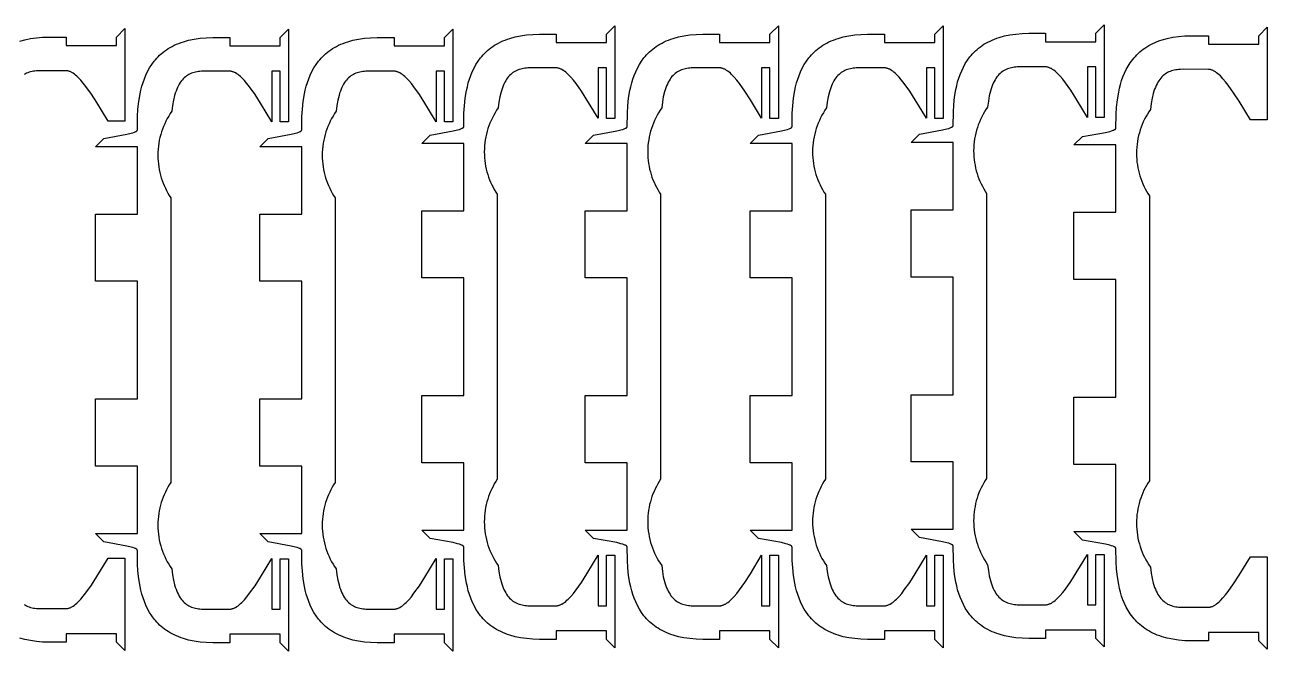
# Model space of a CAD drawing. Header units: inches. Extents: x -38 to 38, y -33.7 to 33.7.
# Drawn here: x 3.05 to 37.99, y 16.08 to 33.68 of the extents above; entities that cross this region are included whole.
import ezdxf

# ---------------------------------------------------------------- set-up
doc = ezdxf.new("R2010")
doc.units = ezdxf.units.IN
doc.header["$MEASUREMENT"] = 0
doc.layers.get('0').update_dxf_attribs({"color": 134})

msp = doc.modelspace()

# ---------------------------------------------------------------- linework, layer by layer
at = {"color": 121}
for points in [[(2.914, 33.226), (3.058, 33.266), (3.213, 33.298), (3.378, 33.322), (3.555, 33.336), (3.742, 33.342), (4.215, 33.342), (4.215, 33.106), (5.632, 33.106), (5.632, 33.342), (5.868, 33.578), (5.868, 30.978), (5.396, 30.979), (5.081, 31.499), (4.926, 31.739), (4.774, 31.954), (4.699, 32.049), (4.626, 32.135), (4.554, 32.21), (4.518, 32.244), (4.483, 32.275), (4.448, 32.302), (4.413, 32.326), (4.379, 32.347), (4.362, 32.356), (4.345, 32.365), (4.329, 32.372), (4.312, 32.378), (4.295, 32.384), (4.279, 32.388), (4.263, 32.392), (4.247, 32.395), (4.231, 32.396), (4.215, 32.397), (3.506, 32.397), (3.42, 32.395), (3.378, 32.392), (3.337, 32.387), (3.296, 32.381), (3.256, 32.373), (3.217, 32.364), (3.179, 32.352), (3.141, 32.339), (3.105, 32.323), (3.069, 32.306), (3.034, 32.286)], [(3.034, 17.39), (3.069, 17.371), (3.105, 17.353), (3.141, 17.337), (3.179, 17.324), (3.217, 17.313), (3.256, 17.303), (3.296, 17.295), (3.337, 17.289), (3.378, 17.284), (3.42, 17.281), (3.506, 17.279), (4.215, 17.28), (4.231, 17.28), (4.247, 17.282), (4.263, 17.284), (4.279, 17.288), (4.296, 17.292), (4.312, 17.298), (4.329, 17.304), (4.345, 17.312), (4.362, 17.32), (4.379, 17.329), (4.413, 17.35), (4.448, 17.374), (4.483, 17.402), (4.518, 17.432), (4.554, 17.466), (4.626, 17.542), (4.699, 17.627), (4.774, 17.723), (4.926, 17.937), (5.081, 18.177), (5.396, 18.697), (5.868, 18.696), (5.868, 16.098), (5.632, 16.334), (5.632, 16.57), (4.215, 16.57), (4.215, 16.334), (3.742, 16.334), (3.555, 16.34), (3.378, 16.355), (3.213, 16.378), (3.058, 16.41), (2.914, 16.45)]]:
    msp.add_lwpolyline(points, dxfattribs=at)
for points in [[(7.159, 20.819), (7.118, 20.754), (7.078, 20.688), (7.041, 20.62), (7.006, 20.551), (6.973, 20.48), (6.944, 20.408), (6.916, 20.335), (6.892, 20.261), (6.87, 20.185), (6.85, 20.108), (6.834, 20.03), (6.82, 19.951), (6.81, 19.871), (6.802, 19.791), (6.798, 19.709), (6.796, 19.627), (6.798, 19.541), (6.803, 19.456), (6.811, 19.372), (6.823, 19.289), (6.837, 19.207), (6.855, 19.126), (6.876, 19.046), (6.9, 18.968), (6.926, 18.891), (6.956, 18.815), (6.988, 18.74), (7.023, 18.667), (7.061, 18.596), (7.101, 18.526), (7.143, 18.458), (7.189, 18.392), (7.209, 18.226), (7.235, 18.077), (7.268, 17.943), (7.286, 17.882), (7.306, 17.824), (7.327, 17.77), (7.349, 17.719), (7.372, 17.671), (7.397, 17.627), (7.423, 17.586), (7.45, 17.547), (7.479, 17.512), (7.508, 17.48), (7.539, 17.45), (7.57, 17.423), (7.603, 17.398), (7.637, 17.376), (7.671, 17.356), (7.707, 17.338), (7.744, 17.323), (7.781, 17.309), (7.819, 17.298), (7.858, 17.288), (7.898, 17.28), (7.939, 17.274), (7.98, 17.27), (8.022, 17.267), (8.108, 17.264), (8.817, 17.265), (8.833, 17.266), (8.849, 17.267), (8.865, 17.27), (8.881, 17.273), (8.898, 17.278), (8.914, 17.283), (8.931, 17.29), (8.948, 17.297), (8.964, 17.305), (8.981, 17.314), (9.016, 17.335), (9.05, 17.36), (9.085, 17.387), (9.12, 17.418), (9.156, 17.451), (9.228, 17.527), (9.302, 17.613), (9.376, 17.708), (9.528, 17.923), (9.683, 18.162), (9.998, 18.683), (9.998, 17.265), (10.234, 17.265), (10.234, 18.682), (10.471, 18.682), (10.471, 16.083), (10.234, 16.32), (10.234, 16.556), (8.817, 16.556), (8.817, 16.32), (8.345, 16.32), (8.157, 16.325), (7.981, 16.34), (7.815, 16.364), (7.661, 16.396), (7.516, 16.435), (7.448, 16.458), (7.382, 16.483), (7.318, 16.509), (7.257, 16.537), (7.198, 16.567), (7.141, 16.598), (7.087, 16.631), (7.035, 16.665), (6.984, 16.701), (6.936, 16.738), (6.89, 16.776), (6.846, 16.816), (6.804, 16.857), (6.764, 16.899), (6.726, 16.942), (6.69, 16.986), (6.622, 17.078), (6.561, 17.173), (6.507, 17.271), (6.459, 17.372), (6.416, 17.475), (6.379, 17.58), (6.346, 17.686), (6.319, 17.794), (6.295, 17.902), (6.26, 18.118), (6.237, 18.331), (6.225, 18.538), (6.219, 18.918), (6.219, 18.919), (6.219, 18.92), (6.218, 18.921), (6.218, 18.922), (6.218, 18.923), (6.218, 18.924), (6.218, 18.925), (6.217, 18.926), (6.217, 18.927), (6.217, 18.928), (6.216, 18.929), (6.216, 18.929), (6.215, 18.931), (6.213, 18.933), (6.212, 18.935), (6.21, 18.937), (6.208, 18.939), (6.207, 18.941), (6.205, 18.943), (6.202, 18.945), (6.197, 18.948), (6.192, 18.952), (6.186, 18.956), (6.179, 18.96), (6.172, 18.964), (6.156, 18.971), (6.137, 18.978), (6.095, 18.993), (6.044, 19.008), (5.923, 19.038), (5.274, 19.154), (5.038, 19.39), (6.219, 19.39), (6.219, 21.28), (5.038, 21.28), (5.038, 23.17), (6.219, 23.17), (6.219, 26.477), (5.038, 26.477), (5.038, 28.367), (6.219, 28.367), (6.219, 30.257), (5.038, 30.257), (5.274, 30.493), (5.923, 30.609), (6.044, 30.639), (6.095, 30.654), (6.137, 30.669), (6.156, 30.676), (6.172, 30.684), (6.179, 30.687), (6.186, 30.691), (6.192, 30.695), (6.197, 30.699), (6.202, 30.702), (6.205, 30.704), (6.207, 30.706), (6.208, 30.708), (6.21, 30.71), (6.212, 30.712), (6.213, 30.714), (6.215, 30.716), (6.216, 30.718), (6.217, 30.719), (6.217, 30.72), (6.217, 30.721), (6.218, 30.722), (6.218, 30.723), (6.218, 30.724), (6.218, 30.725), (6.218, 30.726), (6.219, 30.727), (6.219, 30.728), (6.219, 30.729), (6.225, 31.109), (6.237, 31.316), (6.26, 31.529), (6.295, 31.745), (6.319, 31.853), (6.346, 31.961), (6.379, 32.067), (6.416, 32.172), (6.459, 32.275), (6.507, 32.376), (6.561, 32.474), (6.622, 32.569), (6.69, 32.661), (6.726, 32.705), (6.764, 32.748), (6.804, 32.79), (6.846, 32.831), (6.89, 32.871), (6.936, 32.909), (6.984, 32.946), (7.035, 32.982), (7.087, 33.016), (7.141, 33.049), (7.198, 33.08), (7.257, 33.11), (7.318, 33.138), (7.382, 33.164), (7.448, 33.189), (7.516, 33.212), (7.661, 33.251), (7.815, 33.283), (7.981, 33.307), (8.157, 33.322), (8.345, 33.327), (8.817, 33.327), (8.817, 33.091), (10.234, 33.091), (10.234, 33.327), (10.471, 33.564), (10.471, 30.964), (10.234, 30.964), (10.234, 32.381), (9.998, 32.381), (9.998, 30.964), (9.683, 31.485), (9.528, 31.724), (9.376, 31.939), (9.302, 32.034), (9.228, 32.12), (9.156, 32.196), (9.12, 32.229), (9.085, 32.26), (9.05, 32.288), (9.015, 32.312), (8.981, 32.333), (8.964, 32.342), (8.948, 32.35), (8.931, 32.357), (8.914, 32.364), (8.898, 32.369), (8.881, 32.374), (8.865, 32.377), (8.849, 32.38), (8.833, 32.381), (8.817, 32.382), (8.108, 32.383), (8.022, 32.38), (7.98, 32.377), (7.939, 32.373), (7.898, 32.367), (7.858, 32.359), (7.819, 32.349), (7.781, 32.338), (7.744, 32.324), (7.707, 32.309), (7.671, 32.291), (7.637, 32.271), (7.603, 32.249), (7.57, 32.224), (7.539, 32.197), (7.508, 32.167), (7.479, 32.135), (7.45, 32.1), (7.423, 32.061), (7.397, 32.02), (7.372, 31.976), (7.349, 31.928), (7.327, 31.877), (7.306, 31.823), (7.286, 31.765), (7.268, 31.704), (7.235, 31.57), (7.209, 31.421), (7.189, 31.255), (7.143, 31.189), (7.101, 31.121), (7.061, 31.051), (7.023, 30.98), (6.988, 30.907), (6.956, 30.832), (6.926, 30.756), (6.9, 30.679), (6.876, 30.601), (6.855, 30.521), (6.837, 30.44), (6.823, 30.358), (6.811, 30.275), (6.803, 30.191), (6.798, 30.106), (6.796, 30.02), (6.798, 29.938), (6.802, 29.856), (6.81, 29.776), (6.82, 29.696), (6.834, 29.617), (6.85, 29.539), (6.87, 29.462), (6.892, 29.386), (6.916, 29.312), (6.944, 29.239), (6.973, 29.167), (7.006, 29.096), (7.041, 29.027), (7.078, 28.959), (7.118, 28.893), (7.159, 28.828)], [(11.782, 20.819), (11.74, 20.754), (11.701, 20.688), (11.664, 20.62), (11.629, 20.551), (11.596, 20.48), (11.566, 20.408), (11.539, 20.335), (11.515, 20.261), (11.493, 20.185), (11.473, 20.108), (11.457, 20.03), (11.443, 19.951), (11.433, 19.871), (11.425, 19.791), (11.42, 19.709), (11.419, 19.627), (11.421, 19.541), (11.426, 19.456), (11.434, 19.372), (11.445, 19.289), (11.46, 19.207), (11.478, 19.126), (11.499, 19.046), (11.522, 18.968), (11.549, 18.891), (11.579, 18.815), (11.611, 18.74), (11.646, 18.667), (11.683, 18.596), (11.724, 18.526), (11.766, 18.458), (11.812, 18.392), (11.832, 18.226), (11.858, 18.077), (11.891, 17.943), (11.909, 17.882), (11.928, 17.824), (11.949, 17.77), (11.972, 17.719), (11.995, 17.671), (12.02, 17.627), (12.046, 17.586), (12.073, 17.547), (12.102, 17.512), (12.131, 17.48), (12.162, 17.45), (12.193, 17.423), (12.226, 17.398), (12.26, 17.376), (12.294, 17.356), (12.33, 17.338), (12.366, 17.323), (12.404, 17.309), (12.442, 17.298), (12.481, 17.288), (12.521, 17.28), (12.562, 17.274), (12.603, 17.27), (12.645, 17.267), (12.731, 17.264), (13.44, 17.265), (13.456, 17.266), (13.472, 17.267), (13.488, 17.27), (13.504, 17.273), (13.521, 17.278), (13.537, 17.283), (13.554, 17.29), (13.571, 17.297), (13.587, 17.305), (13.604, 17.314), (13.638, 17.335), (13.673, 17.36), (13.708, 17.387), (13.743, 17.418), (13.779, 17.451), (13.851, 17.527), (13.925, 17.613), (13.999, 17.708), (14.151, 17.923), (14.306, 18.162), (14.621, 18.683), (14.621, 17.265), (14.857, 17.265), (14.857, 18.682), (15.094, 18.682), (15.094, 16.083), (14.857, 16.32), (14.857, 16.556), (13.44, 16.556), (13.44, 16.32), (12.968, 16.32), (12.78, 16.325), (12.603, 16.34), (12.438, 16.364), (12.283, 16.396), (12.139, 16.435), (12.071, 16.458), (12.005, 16.483), (11.941, 16.509), (11.88, 16.537), (11.821, 16.567), (11.764, 16.598), (11.71, 16.631), (11.658, 16.665), (11.607, 16.701), (11.559, 16.738), (11.513, 16.776), (11.469, 16.816), (11.427, 16.857), (11.387, 16.899), (11.349, 16.942), (11.313, 16.986), (11.245, 17.078), (11.184, 17.173), (11.13, 17.271), (11.081, 17.372), (11.039, 17.475), (11.001, 17.58), (10.969, 17.686), (10.941, 17.794), (10.918, 17.902), (10.883, 18.118), (10.86, 18.331), (10.848, 18.538), (10.842, 18.918), (10.842, 18.919), (10.841, 18.92), (10.841, 18.921), (10.841, 18.922), (10.841, 18.923), (10.841, 18.924), (10.841, 18.925), (10.84, 18.926), (10.84, 18.927), (10.839, 18.928), (10.839, 18.929), (10.839, 18.929), (10.837, 18.931), (10.836, 18.933), (10.835, 18.935), (10.833, 18.937), (10.831, 18.939), (10.829, 18.941), (10.827, 18.943), (10.825, 18.945), (10.82, 18.948), (10.815, 18.952), (10.809, 18.956), (10.802, 18.96), (10.795, 18.964), (10.779, 18.971), (10.76, 18.978), (10.718, 18.993), (10.667, 19.008), (10.546, 19.038), (9.897, 19.154), (9.66, 19.39), (10.842, 19.39), (10.842, 21.28), (9.66, 21.28), (9.66, 23.17), (10.842, 23.17), (10.842, 26.477), (9.66, 26.477), (9.66, 28.367), (10.842, 28.367), (10.842, 30.257), (9.66, 30.257), (9.897, 30.493), (10.546, 30.609), (10.667, 30.639), (10.718, 30.654), (10.76, 30.669), (10.779, 30.676), (10.795, 30.684), (10.802, 30.687), (10.809, 30.691), (10.815, 30.695), (10.82, 30.699), (10.825, 30.702), (10.827, 30.704), (10.829, 30.706), (10.831, 30.708), (10.833, 30.71), (10.835, 30.712), (10.836, 30.714), (10.837, 30.716), (10.839, 30.718), (10.839, 30.719), (10.84, 30.72), (10.84, 30.721), (10.841, 30.722), (10.841, 30.723), (10.841, 30.724), (10.841, 30.725), (10.841, 30.726), (10.841, 30.727), (10.842, 30.728), (10.842, 30.729), (10.848, 31.109), (10.86, 31.316), (10.883, 31.529), (10.918, 31.745), (10.941, 31.853), (10.969, 31.961), (11.001, 32.067), (11.039, 32.172), (11.081, 32.275), (11.13, 32.376), (11.184, 32.474), (11.245, 32.569), (11.313, 32.661), (11.349, 32.705), (11.387, 32.748), (11.427, 32.79), (11.469, 32.831), (11.513, 32.871), (11.559, 32.909), (11.607, 32.946), (11.658, 32.982), (11.71, 33.016), (11.764, 33.049), (11.821, 33.08), (11.88, 33.11), (11.941, 33.138), (12.005, 33.164), (12.071, 33.189), (12.139, 33.212), (12.283, 33.251), (12.438, 33.283), (12.603, 33.307), (12.78, 33.322), (12.968, 33.327), (13.44, 33.327), (13.44, 33.091), (14.857, 33.091), (14.857, 33.327), (15.094, 33.564), (15.094, 30.964), (14.857, 30.964), (14.857, 32.381), (14.621, 32.381), (14.621, 30.964), (14.306, 31.485), (14.151, 31.724), (13.999, 31.939), (13.925, 32.034), (13.851, 32.12), (13.779, 32.196), (13.743, 32.229), (13.708, 32.26), (13.673, 32.288), (13.638, 32.312), (13.604, 32.333), (13.587, 32.342), (13.57, 32.35), (13.554, 32.357), (13.537, 32.364), (13.521, 32.369), (13.504, 32.374), (13.488, 32.377), (13.472, 32.38), (13.456, 32.381), (13.44, 32.382), (12.731, 32.383), (12.645, 32.38), (12.603, 32.377), (12.562, 32.373), (12.521, 32.367), (12.481, 32.359), (12.442, 32.349), (12.404, 32.338), (12.366, 32.324), (12.33, 32.309), (12.294, 32.291), (12.26, 32.271), (12.226, 32.249), (12.193, 32.224), (12.162, 32.197), (12.131, 32.167), (12.102, 32.135), (12.073, 32.1), (12.046, 32.061), (12.02, 32.02), (11.995, 31.976), (11.972, 31.928), (11.949, 31.877), (11.928, 31.823), (11.909, 31.765), (11.891, 31.704), (11.858, 31.57), (11.832, 31.421), (11.812, 31.255), (11.766, 31.189), (11.724, 31.121), (11.683, 31.051), (11.646, 30.98), (11.611, 30.907), (11.579, 30.832), (11.549, 30.756), (11.522, 30.679), (11.499, 30.601), (11.478, 30.521), (11.46, 30.44), (11.445, 30.358), (11.434, 30.275), (11.426, 30.191), (11.421, 30.106), (11.419, 30.02), (11.42, 29.938), (11.425, 29.856), (11.433, 29.776), (11.443, 29.696), (11.457, 29.617), (11.473, 29.539), (11.493, 29.462), (11.515, 29.386), (11.539, 29.312), (11.567, 29.239), (11.596, 29.167), (11.629, 29.096), (11.664, 29.027), (11.701, 28.959), (11.74, 28.893), (11.782, 28.828)], [(16.34, 20.913), (16.298, 20.848), (16.259, 20.782), (16.222, 20.714), (16.187, 20.645), (16.154, 20.574), (16.125, 20.502), (16.097, 20.429), (16.073, 20.354), (16.051, 20.279), (16.031, 20.202), (16.015, 20.124), (16.001, 20.045), (15.991, 19.965), (15.983, 19.885), (15.979, 19.803), (15.977, 19.721), (15.979, 19.635), (15.984, 19.55), (15.992, 19.466), (16.004, 19.383), (16.018, 19.301), (16.036, 19.22), (16.057, 19.14), (16.081, 19.062), (16.107, 18.985), (16.137, 18.909), (16.169, 18.834), (16.204, 18.761), (16.242, 18.69), (16.282, 18.62), (16.324, 18.552), (16.37, 18.486), (16.39, 18.32), (16.416, 18.171), (16.449, 18.037), (16.467, 17.976), (16.487, 17.918), (16.508, 17.864), (16.53, 17.813), (16.553, 17.765), (16.578, 17.721), (16.604, 17.68), (16.631, 17.641), (16.66, 17.606), (16.689, 17.573), (16.72, 17.544), (16.751, 17.516), (16.784, 17.492), (16.818, 17.47), (16.852, 17.45), (16.888, 17.432), (16.925, 17.417), (16.962, 17.403), (17, 17.392), (17.039, 17.382), (17.079, 17.374), (17.12, 17.368), (17.161, 17.364), (17.203, 17.361), (17.289, 17.358), (17.998, 17.359), (18.014, 17.36), (18.03, 17.361), (18.046, 17.364), (18.062, 17.367), (18.079, 17.372), (18.095, 17.377), (18.112, 17.384), (18.129, 17.391), (18.145, 17.399), (18.162, 17.408), (18.197, 17.429), (18.231, 17.453), (18.266, 17.481), (18.301, 17.512), (18.337, 17.545), (18.409, 17.621), (18.483, 17.707), (18.557, 17.802), (18.709, 18.017), (18.864, 18.256), (19.179, 18.777), (19.179, 17.359), (19.415, 17.359), (19.415, 18.776), (19.652, 18.776), (19.652, 16.177), (19.415, 16.413), (19.415, 16.65), (17.998, 16.65), (17.998, 16.413), (17.526, 16.413), (17.338, 16.419), (17.162, 16.434), (16.996, 16.458), (16.842, 16.489), (16.697, 16.529), (16.629, 16.552), (16.563, 16.577), (16.499, 16.603), (16.438, 16.631), (16.379, 16.661), (16.322, 16.692), (16.268, 16.725), (16.216, 16.759), (16.165, 16.795), (16.117, 16.832), (16.071, 16.87), (16.027, 16.91), (15.985, 16.951), (15.945, 16.993), (15.907, 17.036), (15.871, 17.08), (15.803, 17.172), (15.742, 17.267), (15.688, 17.365), (15.64, 17.466), (15.597, 17.569), (15.56, 17.674), (15.527, 17.78), (15.5, 17.888), (15.476, 17.996), (15.441, 18.212), (15.418, 18.425), (15.406, 18.631), (15.4, 19.012), (15.4, 19.013), (15.4, 19.014), (15.399, 19.015), (15.399, 19.016), (15.399, 19.017), (15.399, 19.018), (15.399, 19.019), (15.398, 19.02), (15.398, 19.021), (15.398, 19.021), (15.397, 19.022), (15.397, 19.023), (15.395, 19.025), (15.394, 19.027), (15.393, 19.029), (15.391, 19.031), (15.389, 19.033), (15.388, 19.035), (15.386, 19.037), (15.383, 19.039), (15.378, 19.042), (15.373, 19.046), (15.367, 19.05), (15.36, 19.054), (15.353, 19.057), (15.337, 19.065), (15.318, 19.072), (15.276, 19.087), (15.225, 19.102), (15.104, 19.132), (14.455, 19.248), (14.219, 19.484), (15.4, 19.484), (15.4, 21.374), (14.219, 21.374), (14.219, 23.264), (15.4, 23.264), (15.4, 26.571), (14.219, 26.571), (14.219, 28.461), (15.4, 28.461), (15.4, 30.35), (14.219, 30.35), (14.455, 30.587), (15.104, 30.703), (15.225, 30.733), (15.276, 30.748), (15.318, 30.762), (15.337, 30.77), (15.353, 30.777), (15.36, 30.781), (15.367, 30.785), (15.373, 30.789), (15.378, 30.793), (15.383, 30.796), (15.386, 30.798), (15.388, 30.8), (15.389, 30.802), (15.391, 30.804), (15.393, 30.806), (15.394, 30.808), (15.395, 30.81), (15.396, 30.811), (15.397, 30.811), (15.397, 30.812), (15.398, 30.813), (15.398, 30.814), (15.398, 30.815), (15.399, 30.816), (15.399, 30.817), (15.399, 30.818), (15.399, 30.819), (15.399, 30.82), (15.4, 30.821), (15.4, 30.822), (15.4, 30.823), (15.406, 31.203), (15.418, 31.41), (15.441, 31.623), (15.476, 31.839), (15.5, 31.947), (15.527, 32.055), (15.56, 32.161), (15.597, 32.266), (15.64, 32.369), (15.688, 32.47), (15.742, 32.568), (15.803, 32.663), (15.871, 32.755), (15.907, 32.799), (15.945, 32.842), (15.985, 32.884), (16.027, 32.925), (16.071, 32.965), (16.117, 33.003), (16.165, 33.04), (16.216, 33.076), (16.268, 33.11), (16.322, 33.143), (16.379, 33.174), (16.438, 33.204), (16.499, 33.232), (16.563, 33.258), (16.629, 33.283), (16.697, 33.306), (16.842, 33.345), (16.996, 33.377), (17.162, 33.401), (17.338, 33.416), (17.526, 33.421), (17.998, 33.421), (17.998, 33.185), (19.415, 33.185), (19.415, 33.421), (19.652, 33.658), (19.652, 31.057), (19.415, 31.057), (19.415, 32.475), (19.179, 32.475), (19.179, 31.058), (18.864, 31.579), (18.709, 31.818), (18.557, 32.033), (18.483, 32.128), (18.409, 32.214), (18.337, 32.29), (18.301, 32.323), (18.266, 32.354), (18.231, 32.381), (18.196, 32.406), (18.162, 32.427), (18.145, 32.436), (18.129, 32.444), (18.112, 32.451), (18.095, 32.458), (18.079, 32.463), (18.062, 32.468), (18.046, 32.471), (18.03, 32.474), (18.014, 32.475), (17.998, 32.476), (17.289, 32.476), (17.203, 32.474), (17.161, 32.471), (17.12, 32.467), (17.079, 32.46), (17.039, 32.453), (17, 32.443), (16.962, 32.432), (16.925, 32.418), (16.888, 32.403), (16.852, 32.385), (16.818, 32.365), (16.784, 32.343), (16.751, 32.318), (16.72, 32.291), (16.689, 32.261), (16.66, 32.229), (16.631, 32.194), (16.604, 32.155), (16.578, 32.114), (16.553, 32.07), (16.53, 32.022), (16.508, 31.971), (16.487, 31.917), (16.467, 31.859), (16.449, 31.798), (16.416, 31.664), (16.39, 31.515), (16.37, 31.349), (16.324, 31.283), (16.282, 31.215), (16.242, 31.145), (16.204, 31.073), (16.169, 31.001), (16.137, 30.926), (16.107, 30.85), (16.081, 30.773), (16.057, 30.695), (16.036, 30.615), (16.018, 30.534), (16.004, 30.452), (15.992, 30.369), (15.984, 30.285), (15.979, 30.2), (15.977, 30.114), (15.979, 30.032), (15.983, 29.95), (15.991, 29.87), (16.001, 29.79), (16.015, 29.711), (16.031, 29.633), (16.051, 29.556), (16.073, 29.48), (16.097, 29.406), (16.125, 29.333), (16.154, 29.261), (16.187, 29.19), (16.222, 29.121), (16.259, 29.053), (16.299, 28.987), (16.34, 28.922)], [(20.936, 20.913), (20.895, 20.848), (20.855, 20.782), (20.818, 20.714), (20.783, 20.645), (20.75, 20.574), (20.721, 20.502), (20.693, 20.429), (20.669, 20.354), (20.647, 20.279), (20.627, 20.202), (20.611, 20.124), (20.597, 20.045), (20.587, 19.965), (20.579, 19.885), (20.575, 19.803), (20.573, 19.721), (20.575, 19.635), (20.58, 19.55), (20.588, 19.466), (20.6, 19.383), (20.614, 19.301), (20.632, 19.22), (20.653, 19.14), (20.677, 19.062), (20.703, 18.985), (20.733, 18.909), (20.765, 18.834), (20.8, 18.761), (20.838, 18.69), (20.878, 18.62), (20.92, 18.552), (20.966, 18.486), (20.986, 18.32), (21.012, 18.171), (21.045, 18.037), (21.063, 17.976), (21.083, 17.918), (21.104, 17.864), (21.126, 17.813), (21.149, 17.765), (21.174, 17.721), (21.2, 17.68), (21.227, 17.641), (21.256, 17.606), (21.285, 17.573), (21.316, 17.544), (21.347, 17.516), (21.38, 17.492), (21.414, 17.47), (21.448, 17.45), (21.484, 17.432), (21.521, 17.417), (21.558, 17.403), (21.596, 17.392), (21.635, 17.382), (21.675, 17.374), (21.716, 17.368), (21.757, 17.364), (21.799, 17.361), (21.885, 17.358), (22.594, 17.359), (22.61, 17.36), (22.626, 17.361), (22.642, 17.364), (22.658, 17.367), (22.675, 17.372), (22.691, 17.377), (22.708, 17.384), (22.725, 17.391), (22.741, 17.399), (22.758, 17.408), (22.793, 17.429), (22.827, 17.453), (22.862, 17.481), (22.897, 17.512), (22.933, 17.545), (23.005, 17.621), (23.079, 17.707), (23.153, 17.802), (23.305, 18.017), (23.46, 18.256), (23.775, 18.777), (23.775, 17.359), (24.011, 17.359), (24.011, 18.776), (24.248, 18.776), (24.248, 16.177), (24.011, 16.413), (24.011, 16.65), (22.594, 16.65), (22.594, 16.413), (22.122, 16.413), (21.934, 16.419), (21.758, 16.434), (21.592, 16.458), (21.438, 16.489), (21.293, 16.529), (21.225, 16.552), (21.159, 16.577), (21.095, 16.603), (21.034, 16.631), (20.975, 16.661), (20.918, 16.692), (20.864, 16.725), (20.812, 16.759), (20.761, 16.795), (20.713, 16.832), (20.667, 16.87), (20.623, 16.91), (20.581, 16.951), (20.541, 16.993), (20.503, 17.036), (20.467, 17.08), (20.399, 17.172), (20.338, 17.267), (20.284, 17.365), (20.236, 17.466), (20.193, 17.569), (20.156, 17.674), (20.123, 17.78), (20.096, 17.888), (20.072, 17.996), (20.037, 18.212), (20.014, 18.425), (20.002, 18.631), (19.996, 19.012), (19.996, 19.013), (19.996, 19.013), (19.996, 19.013), (19.996, 19.014), (19.996, 19.014), (19.995, 19.015), (19.995, 19.016), (19.995, 19.017), (19.995, 19.018), (19.995, 19.019), (19.994, 19.02), (19.994, 19.021), (19.994, 19.021), (19.993, 19.022), (19.993, 19.023), (19.991, 19.025), (19.99, 19.027), (19.989, 19.029), (19.987, 19.031), (19.985, 19.033), (19.984, 19.035), (19.982, 19.037), (19.979, 19.039), (19.974, 19.042), (19.969, 19.046), (19.963, 19.05), (19.956, 19.054), (19.949, 19.057), (19.933, 19.065), (19.914, 19.072), (19.872, 19.087), (19.821, 19.102), (19.7, 19.132), (19.051, 19.248), (18.815, 19.484), (19.996, 19.484), (19.996, 21.374), (18.815, 21.374), (18.815, 23.264), (19.996, 23.264), (19.996, 26.571), (18.815, 26.571), (18.815, 28.461), (19.996, 28.461), (19.996, 30.35), (18.815, 30.35), (19.051, 30.587), (19.7, 30.703), (19.821, 30.733), (19.872, 30.748), (19.914, 30.762), (19.933, 30.77), (19.949, 30.777), (19.956, 30.781), (19.963, 30.785), (19.969, 30.789), (19.974, 30.793), (19.979, 30.796), (19.982, 30.798), (19.984, 30.8), (19.985, 30.802), (19.987, 30.804), (19.989, 30.806), (19.99, 30.808), (19.991, 30.81), (19.992, 30.811), (19.993, 30.811), (19.993, 30.812), (19.994, 30.813), (19.994, 30.814), (19.994, 30.815), (19.995, 30.816), (19.995, 30.817), (19.995, 30.818), (19.995, 30.819), (19.995, 30.82), (19.996, 30.821), (19.996, 30.822), (19.996, 30.823), (20.002, 31.203), (20.014, 31.41), (20.037, 31.623), (20.072, 31.839), (20.096, 31.947), (20.123, 32.055), (20.156, 32.161), (20.193, 32.266), (20.236, 32.369), (20.284, 32.47), (20.338, 32.568), (20.399, 32.663), (20.467, 32.755), (20.503, 32.799), (20.541, 32.842), (20.581, 32.884), (20.623, 32.925), (20.667, 32.965), (20.713, 33.003), (20.761, 33.04), (20.812, 33.076), (20.864, 33.11), (20.918, 33.143), (20.975, 33.174), (21.034, 33.204), (21.095, 33.232), (21.159, 33.258), (21.225, 33.283), (21.293, 33.306), (21.438, 33.345), (21.592, 33.377), (21.758, 33.401), (21.934, 33.416), (22.122, 33.421), (22.594, 33.421), (22.594, 33.185), (24.011, 33.185), (24.011, 33.421), (24.248, 33.658), (24.248, 31.057), (24.011, 31.057), (24.011, 32.475), (23.775, 32.475), (23.775, 31.058), (23.46, 31.579), (23.305, 31.818), (23.153, 32.033), (23.079, 32.128), (23.005, 32.214), (22.933, 32.29), (22.897, 32.323), (22.862, 32.354), (22.827, 32.381), (22.792, 32.406), (22.758, 32.427), (22.741, 32.436), (22.725, 32.444), (22.708, 32.451), (22.691, 32.458), (22.675, 32.463), (22.658, 32.468), (22.642, 32.471), (22.626, 32.474), (22.61, 32.475), (22.594, 32.476), (21.885, 32.476), (21.799, 32.474), (21.757, 32.471), (21.716, 32.467), (21.675, 32.46), (21.635, 32.453), (21.596, 32.443), (21.558, 32.432), (21.521, 32.418), (21.484, 32.403), (21.448, 32.385), (21.414, 32.365), (21.38, 32.343), (21.347, 32.318), (21.316, 32.291), (21.285, 32.261), (21.256, 32.229), (21.227, 32.194), (21.2, 32.155), (21.174, 32.114), (21.149, 32.07), (21.126, 32.022), (21.104, 31.971), (21.083, 31.917), (21.063, 31.859), (21.045, 31.798), (21.012, 31.664), (20.986, 31.515), (20.966, 31.349), (20.92, 31.283), (20.878, 31.215), (20.838, 31.145), (20.8, 31.073), (20.765, 31.001), (20.733, 30.926), (20.703, 30.85), (20.677, 30.773), (20.653, 30.695), (20.632, 30.615), (20.614, 30.534), (20.6, 30.452), (20.588, 30.369), (20.58, 30.285), (20.575, 30.2), (20.573, 30.114), (20.575, 30.032), (20.579, 29.95), (20.587, 29.87), (20.597, 29.79), (20.611, 29.711), (20.627, 29.633), (20.647, 29.556), (20.669, 29.48), (20.693, 29.406), (20.721, 29.333), (20.75, 29.261), (20.783, 29.19), (20.818, 29.121), (20.855, 29.053), (20.895, 28.987), (20.936, 28.922)], [(25.573, 20.913), (25.531, 20.848), (25.492, 20.782), (25.455, 20.714), (25.42, 20.645), (25.387, 20.574), (25.357, 20.502), (25.33, 20.429), (25.306, 20.354), (25.284, 20.279), (25.264, 20.202), (25.248, 20.124), (25.234, 20.045), (25.224, 19.965), (25.216, 19.885), (25.211, 19.803), (25.21, 19.721), (25.212, 19.635), (25.217, 19.55), (25.225, 19.466), (25.236, 19.383), (25.251, 19.301), (25.269, 19.22), (25.29, 19.14), (25.313, 19.062), (25.34, 18.985), (25.37, 18.909), (25.402, 18.834), (25.437, 18.761), (25.474, 18.69), (25.515, 18.62), (25.557, 18.552), (25.602, 18.486), (25.623, 18.32), (25.649, 18.171), (25.682, 18.037), (25.7, 17.976), (25.719, 17.918), (25.74, 17.864), (25.763, 17.813), (25.786, 17.765), (25.811, 17.721), (25.837, 17.68), (25.864, 17.641), (25.893, 17.606), (25.922, 17.573), (25.953, 17.544), (25.984, 17.516), (26.017, 17.492), (26.051, 17.47), (26.085, 17.45), (26.121, 17.432), (26.157, 17.417), (26.195, 17.403), (26.233, 17.392), (26.272, 17.382), (26.312, 17.374), (26.353, 17.368), (26.394, 17.364), (26.436, 17.361), (26.522, 17.358), (27.231, 17.359), (27.247, 17.36), (27.263, 17.361), (27.279, 17.364), (27.295, 17.367), (27.312, 17.372), (27.328, 17.377), (27.345, 17.384), (27.361, 17.391), (27.378, 17.399), (27.395, 17.408), (27.429, 17.429), (27.464, 17.453), (27.499, 17.481), (27.534, 17.512), (27.57, 17.545), (27.642, 17.621), (27.716, 17.707), (27.79, 17.802), (27.942, 18.017), (28.097, 18.256), (28.412, 18.777), (28.412, 17.359), (28.648, 17.359), (28.648, 18.776), (28.884, 18.776), (28.884, 16.177), (28.648, 16.413), (28.648, 16.65), (27.231, 16.65), (27.231, 16.413), (26.759, 16.413), (26.571, 16.419), (26.394, 16.434), (26.229, 16.458), (26.074, 16.489), (25.93, 16.529), (25.862, 16.552), (25.796, 16.577), (25.732, 16.603), (25.671, 16.631), (25.612, 16.661), (25.555, 16.692), (25.501, 16.725), (25.448, 16.759), (25.398, 16.795), (25.35, 16.832), (25.304, 16.87), (25.26, 16.91), (25.218, 16.951), (25.178, 16.993), (25.14, 17.036), (25.104, 17.08), (25.036, 17.172), (24.975, 17.267), (24.921, 17.365), (24.872, 17.466), (24.83, 17.569), (24.792, 17.674), (24.76, 17.78), (24.732, 17.888), (24.709, 17.996), (24.674, 18.212), (24.651, 18.425), (24.639, 18.631), (24.633, 19.012), (24.633, 19.013), (24.632, 19.014), (24.632, 19.015), (24.632, 19.016), (24.632, 19.016), (24.632, 19.016), (24.632, 19.016), (24.632, 19.016), (24.632, 19.017), (24.632, 19.018), (24.632, 19.018), (24.631, 19.019), (24.631, 19.02), (24.631, 19.021), (24.631, 19.021), (24.63, 19.021), (24.63, 19.022), (24.63, 19.023), (24.629, 19.023), (24.629, 19.024), (24.628, 19.025), (24.628, 19.026), (24.627, 19.027), (24.626, 19.029), (24.624, 19.031), (24.622, 19.033), (24.62, 19.035), (24.618, 19.037), (24.616, 19.039), (24.611, 19.042), (24.606, 19.046), (24.6, 19.05), (24.593, 19.054), (24.586, 19.057), (24.57, 19.065), (24.551, 19.072), (24.509, 19.087), (24.458, 19.102), (24.337, 19.132), (23.688, 19.248), (23.451, 19.484), (24.633, 19.484), (24.633, 21.374), (23.451, 21.374), (23.451, 23.264), (24.633, 23.264), (24.633, 26.571), (23.451, 26.571), (23.451, 28.461), (24.633, 28.461), (24.633, 30.35), (23.451, 30.35), (23.688, 30.587), (24.337, 30.703), (24.458, 30.733), (24.509, 30.748), (24.551, 30.762), (24.57, 30.77), (24.586, 30.777), (24.593, 30.781), (24.6, 30.785), (24.606, 30.789), (24.611, 30.793), (24.616, 30.796), (24.618, 30.798), (24.62, 30.8), (24.622, 30.802), (24.624, 30.804), (24.626, 30.806), (24.627, 30.808), (24.628, 30.81), (24.629, 30.811), (24.629, 30.811), (24.63, 30.812), (24.63, 30.813), (24.631, 30.814), (24.631, 30.815), (24.631, 30.816), (24.632, 30.817), (24.632, 30.818), (24.632, 30.819), (24.632, 30.82), (24.632, 30.821), (24.633, 30.822), (24.633, 30.823), (24.639, 31.203), (24.651, 31.41), (24.674, 31.623), (24.709, 31.839), (24.732, 31.947), (24.76, 32.055), (24.792, 32.161), (24.83, 32.266), (24.872, 32.369), (24.921, 32.47), (24.975, 32.568), (25.036, 32.663), (25.104, 32.755), (25.14, 32.799), (25.178, 32.842), (25.218, 32.884), (25.26, 32.925), (25.304, 32.965), (25.35, 33.003), (25.398, 33.04), (25.448, 33.076), (25.501, 33.11), (25.555, 33.143), (25.612, 33.174), (25.671, 33.204), (25.732, 33.232), (25.796, 33.258), (25.862, 33.283), (25.93, 33.306), (26.074, 33.345), (26.229, 33.377), (26.394, 33.401), (26.571, 33.416), (26.759, 33.421), (27.231, 33.421), (27.231, 33.185), (28.648, 33.185), (28.648, 33.421), (28.884, 33.658), (28.884, 31.057), (28.648, 31.057), (28.648, 32.475), (28.412, 32.475), (28.412, 31.058), (28.097, 31.579), (27.942, 31.818), (27.79, 32.033), (27.715, 32.128), (27.642, 32.214), (27.57, 32.29), (27.534, 32.323), (27.499, 32.354), (27.464, 32.381), (27.429, 32.406), (27.395, 32.427), (27.378, 32.436), (27.361, 32.444), (27.345, 32.451), (27.328, 32.458), (27.312, 32.463), (27.295, 32.468), (27.279, 32.471), (27.263, 32.474), (27.247, 32.475), (27.231, 32.476), (26.522, 32.476), (26.436, 32.474), (26.394, 32.471), (26.353, 32.467), (26.312, 32.46), (26.272, 32.453), (26.233, 32.443), (26.195, 32.432), (26.157, 32.418), (26.121, 32.403), (26.085, 32.385), (26.051, 32.365), (26.017, 32.343), (25.984, 32.318), (25.953, 32.291), (25.922, 32.261), (25.893, 32.229), (25.864, 32.194), (25.837, 32.155), (25.811, 32.114), (25.786, 32.07), (25.763, 32.022), (25.74, 31.971), (25.719, 31.917), (25.7, 31.859), (25.682, 31.798), (25.649, 31.664), (25.623, 31.515), (25.602, 31.349), (25.557, 31.283), (25.515, 31.215), (25.474, 31.145), (25.437, 31.073), (25.402, 31.001), (25.37, 30.926), (25.34, 30.85), (25.313, 30.773), (25.29, 30.695), (25.269, 30.615), (25.251, 30.534), (25.236, 30.452), (25.225, 30.369), (25.217, 30.285), (25.212, 30.2), (25.21, 30.114), (25.211, 30.032), (25.216, 29.95), (25.224, 29.87), (25.234, 29.79), (25.248, 29.711), (25.264, 29.633), (25.284, 29.556), (25.306, 29.48), (25.33, 29.406), (25.357, 29.333), (25.387, 29.261), (25.42, 29.19), (25.455, 29.121), (25.492, 29.053), (25.531, 28.987), (25.573, 28.922)], [(30.103, 20.94), (30.062, 20.875), (30.022, 20.809), (29.985, 20.741), (29.95, 20.672), (29.917, 20.601), (29.888, 20.529), (29.86, 20.456), (29.836, 20.382), (29.814, 20.306), (29.794, 20.229), (29.778, 20.151), (29.765, 20.072), (29.754, 19.992), (29.746, 19.912), (29.742, 19.83), (29.74, 19.748), (29.742, 19.662), (29.747, 19.577), (29.755, 19.493), (29.767, 19.41), (29.781, 19.328), (29.799, 19.247), (29.82, 19.167), (29.844, 19.089), (29.87, 19.012), (29.9, 18.936), (29.932, 18.862), (29.967, 18.789), (30.005, 18.717), (30.045, 18.648), (30.088, 18.579), (30.133, 18.513), (30.153, 18.348), (30.179, 18.198), (30.212, 18.064), (30.23, 18.003), (30.25, 17.945), (30.271, 17.891), (30.293, 17.84), (30.316, 17.792), (30.341, 17.748), (30.367, 17.707), (30.394, 17.669), (30.423, 17.633), (30.452, 17.601), (30.483, 17.571), (30.514, 17.544), (30.547, 17.519), (30.581, 17.497), (30.615, 17.477), (30.651, 17.459), (30.688, 17.444), (30.725, 17.43), (30.763, 17.419), (30.802, 17.409), (30.842, 17.402), (30.883, 17.395), (30.924, 17.391), (30.966, 17.388), (31.052, 17.386), (31.761, 17.386), (31.777, 17.387), (31.793, 17.388), (31.809, 17.391), (31.825, 17.394), (31.842, 17.399), (31.858, 17.404), (31.875, 17.411), (31.892, 17.418), (31.908, 17.426), (31.925, 17.436), (31.96, 17.456), (31.994, 17.481), (32.029, 17.508), (32.064, 17.539), (32.1, 17.572), (32.172, 17.648), (32.246, 17.734), (32.32, 17.829), (32.472, 18.044), (32.627, 18.283), (32.942, 18.804), (32.942, 17.386), (33.178, 17.386), (33.178, 18.803), (33.415, 18.803), (33.415, 16.204), (33.178, 16.441), (33.178, 16.677), (31.761, 16.677), (31.761, 16.441), (31.289, 16.441), (31.101, 16.446), (30.925, 16.461), (30.759, 16.485), (30.605, 16.517), (30.46, 16.556), (30.392, 16.579), (30.326, 16.604), (30.262, 16.63), (30.201, 16.658), (30.142, 16.688), (30.085, 16.719), (30.031, 16.752), (29.979, 16.786), (29.929, 16.822), (29.88, 16.859), (29.835, 16.897), (29.791, 16.937), (29.748, 16.978), (29.708, 17.02), (29.67, 17.063), (29.634, 17.107), (29.566, 17.199), (29.505, 17.294), (29.451, 17.392), (29.403, 17.493), (29.36, 17.596), (29.323, 17.701), (29.29, 17.808), (29.263, 17.915), (29.239, 18.023), (29.204, 18.239), (29.181, 18.452), (29.169, 18.659), (29.163, 19.039), (29.163, 19.04), (29.163, 19.041), (29.163, 19.042), (29.162, 19.042), (29.162, 19.043), (29.162, 19.043), (29.162, 19.044), (29.162, 19.044), (29.162, 19.045), (29.162, 19.045), (29.162, 19.045), (29.162, 19.045), (29.162, 19.045), (29.162, 19.046), (29.161, 19.046), (29.161, 19.047), (29.161, 19.047), (29.161, 19.048), (29.161, 19.049), (29.16, 19.05), (29.16, 19.051), (29.159, 19.052), (29.157, 19.054), (29.156, 19.056), (29.154, 19.058), (29.153, 19.06), (29.151, 19.062), (29.149, 19.064), (29.146, 19.066), (29.141, 19.07), (29.136, 19.073), (29.13, 19.077), (29.123, 19.081), (29.116, 19.085), (29.1, 19.092), (29.081, 19.1), (29.039, 19.115), (28.988, 19.129), (28.867, 19.159), (28.218, 19.275), (27.982, 19.512), (29.163, 19.512), (29.163, 21.401), (27.982, 21.401), (27.982, 23.291), (29.163, 23.291), (29.163, 26.598), (27.982, 26.598), (27.982, 28.488), (29.163, 28.488), (29.163, 30.378), (27.982, 30.378), (28.218, 30.614), (28.867, 30.73), (28.988, 30.76), (29.039, 30.775), (29.081, 30.79), (29.1, 30.797), (29.116, 30.805), (29.123, 30.808), (29.13, 30.812), (29.136, 30.816), (29.141, 30.82), (29.146, 30.824), (29.149, 30.825), (29.151, 30.827), (29.153, 30.829), (29.154, 30.831), (29.156, 30.833), (29.157, 30.835), (29.159, 30.837), (29.16, 30.839), (29.16, 30.84), (29.161, 30.841), (29.161, 30.842), (29.161, 30.842), (29.162, 30.843), (29.162, 30.844), (29.162, 30.845), (29.162, 30.846), (29.163, 30.847), (29.163, 30.848), (29.163, 30.849), (29.163, 30.85), (29.169, 31.231), (29.181, 31.437), (29.204, 31.65), (29.239, 31.866), (29.263, 31.974), (29.29, 32.082), (29.323, 32.188), (29.36, 32.293), (29.403, 32.396), (29.451, 32.497), (29.505, 32.595), (29.566, 32.69), (29.634, 32.782), (29.67, 32.826), (29.708, 32.869), (29.748, 32.911), (29.791, 32.952), (29.835, 32.992), (29.88, 33.03), (29.929, 33.068), (29.979, 33.103), (30.031, 33.138), (30.085, 33.17), (30.142, 33.202), (30.201, 33.231), (30.262, 33.259), (30.326, 33.286), (30.392, 33.31), (30.46, 33.333), (30.605, 33.373), (30.759, 33.404), (30.925, 33.428), (31.101, 33.443), (31.289, 33.449), (31.761, 33.449), (31.761, 33.212), (33.178, 33.212), (33.178, 33.449), (33.415, 33.685), (33.415, 31.085), (33.178, 31.085), (33.178, 32.502), (32.942, 32.502), (32.942, 31.085), (32.627, 31.606), (32.472, 31.845), (32.32, 32.06), (32.246, 32.155), (32.172, 32.241), (32.1, 32.317), (32.064, 32.351), (32.029, 32.381), (31.994, 32.409), (31.959, 32.433), (31.925, 32.454), (31.908, 32.463), (31.892, 32.471), (31.875, 32.479), (31.858, 32.485), (31.842, 32.49), (31.825, 32.495), (31.809, 32.498), (31.793, 32.501), (31.777, 32.503), (31.761, 32.503), (31.052, 32.504), (30.966, 32.502), (30.924, 32.498), (30.883, 32.494), (30.842, 32.488), (30.802, 32.48), (30.763, 32.47), (30.725, 32.459), (30.688, 32.445), (30.651, 32.43), (30.615, 32.412), (30.581, 32.392), (30.547, 32.37), (30.514, 32.346), (30.483, 32.318), (30.452, 32.289), (30.423, 32.256), (30.394, 32.221), (30.367, 32.182), (30.341, 32.141), (30.316, 32.097), (30.293, 32.049), (30.271, 31.998), (30.25, 31.944), (30.23, 31.886), (30.212, 31.825), (30.179, 31.691), (30.153, 31.542), (30.133, 31.376), (30.087, 31.31), (30.045, 31.242), (30.005, 31.172), (29.967, 31.101), (29.932, 31.028), (29.9, 30.953), (29.87, 30.878), (29.844, 30.8), (29.82, 30.722), (29.799, 30.642), (29.781, 30.561), (29.767, 30.479), (29.755, 30.396), (29.747, 30.312), (29.742, 30.227), (29.74, 30.141), (29.742, 30.059), (29.746, 29.978), (29.754, 29.897), (29.765, 29.817), (29.778, 29.738), (29.794, 29.66), (29.814, 29.583), (29.836, 29.508), (29.86, 29.433), (29.888, 29.36), (29.918, 29.288), (29.95, 29.217), (29.985, 29.148), (30.022, 29.08), (30.062, 29.014), (30.104, 28.949)], [(34.684, 20.871), (34.642, 20.807), (34.602, 20.74), (34.565, 20.672), (34.53, 20.603), (34.498, 20.533), (34.468, 20.461), (34.441, 20.387), (34.416, 20.313), (34.394, 20.237), (34.375, 20.16), (34.358, 20.082), (34.345, 20.003), (34.334, 19.924), (34.326, 19.843), (34.322, 19.761), (34.32, 19.679), (34.322, 19.593), (34.327, 19.508), (34.335, 19.424), (34.347, 19.341), (34.361, 19.259), (34.379, 19.178), (34.4, 19.099), (34.424, 19.02), (34.45, 18.943), (34.48, 18.867), (34.512, 18.793), (34.547, 18.72), (34.585, 18.648), (34.625, 18.579), (34.668, 18.511), (34.713, 18.444), (34.733, 18.279), (34.76, 18.129), (34.792, 17.995), (34.81, 17.934), (34.83, 17.876), (34.851, 17.822), (34.873, 17.771), (34.897, 17.724), (34.921, 17.679), (34.947, 17.638), (34.975, 17.6), (35.003, 17.564), (35.032, 17.532), (35.063, 17.502), (35.095, 17.475), (35.127, 17.45), (35.161, 17.428), (35.196, 17.408), (35.231, 17.39), (35.268, 17.375), (35.305, 17.362), (35.343, 17.35), (35.383, 17.341), (35.422, 17.333), (35.463, 17.327), (35.504, 17.322), (35.547, 17.319), (35.633, 17.317), (36.341, 17.317), (36.357, 17.318), (36.373, 17.319), (36.389, 17.322), (36.406, 17.326), (36.422, 17.33), (36.439, 17.336), (36.455, 17.342), (36.472, 17.349), (36.489, 17.357), (36.506, 17.367), (36.54, 17.388), (36.574, 17.412), (36.609, 17.439), (36.645, 17.47), (36.68, 17.503), (36.752, 17.579), (36.826, 17.665), (36.901, 17.76), (37.053, 17.975), (37.208, 18.214), (37.522, 18.735), (37.995, 18.734), (37.995, 16.136), (37.759, 16.372), (37.759, 16.608), (36.341, 16.608), (36.341, 16.372), (35.869, 16.372), (35.681, 16.377), (35.505, 16.392), (35.339, 16.416), (35.185, 16.448), (35.04, 16.488), (34.972, 16.51), (34.906, 16.535), (34.842, 16.561), (34.781, 16.589), (34.722, 16.619), (34.666, 16.65), (34.611, 16.683), (34.559, 16.717), (34.509, 16.753), (34.461, 16.79), (34.415, 16.828), (34.371, 16.868), (34.329, 16.909), (34.289, 16.951), (34.25, 16.994), (34.214, 17.038), (34.146, 17.13), (34.086, 17.225), (34.031, 17.323), (33.983, 17.424), (33.94, 17.527), (33.903, 17.632), (33.871, 17.739), (33.843, 17.846), (33.819, 17.954), (33.784, 18.17), (33.762, 18.383), (33.749, 18.59), (33.743, 18.97), (33.743, 18.971), (33.743, 18.972), (33.743, 18.973), (33.743, 18.973), (33.743, 18.973), (33.743, 18.973), (33.743, 18.973), (33.743, 18.974), (33.742, 18.975), (33.742, 18.976), (33.742, 18.977), (33.742, 18.977), (33.742, 18.978), (33.741, 18.979), (33.741, 18.98), (33.74, 18.981), (33.74, 18.982), (33.739, 18.983), (33.739, 18.984), (33.738, 18.985), (33.737, 18.986), (33.736, 18.987), (33.734, 18.989), (33.733, 18.991), (33.731, 18.993), (33.729, 18.995), (33.727, 18.997), (33.722, 19.001), (33.716, 19.004), (33.71, 19.008), (33.703, 19.012), (33.696, 19.016), (33.68, 19.023), (33.662, 19.031), (33.619, 19.046), (33.569, 19.06), (33.448, 19.09), (32.798, 19.206), (32.562, 19.443), (33.743, 19.443), (33.743, 21.332), (32.562, 21.332), (32.562, 23.222), (33.743, 23.222), (33.743, 26.529), (32.562, 26.529), (32.562, 28.419), (33.743, 28.419), (33.743, 30.309), (32.562, 30.309), (32.798, 30.545), (33.448, 30.662), (33.569, 30.691), (33.619, 30.706), (33.662, 30.721), (33.68, 30.728), (33.696, 30.736), (33.703, 30.74), (33.71, 30.743), (33.716, 30.747), (33.722, 30.751), (33.727, 30.755), (33.729, 30.757), (33.731, 30.758), (33.733, 30.76), (33.734, 30.762), (33.736, 30.764), (33.737, 30.766), (33.739, 30.768), (33.74, 30.77), (33.741, 30.772), (33.741, 30.773), (33.742, 30.774), (33.742, 30.775), (33.742, 30.776), (33.742, 30.776), (33.743, 30.777), (33.743, 30.778), (33.743, 30.779), (33.743, 30.78), (33.743, 30.78), (33.743, 30.781), (33.749, 31.162), (33.762, 31.368), (33.784, 31.581), (33.819, 31.797), (33.843, 31.905), (33.871, 32.013), (33.903, 32.119), (33.94, 32.224), (33.983, 32.328), (34.031, 32.428), (34.086, 32.527), (34.146, 32.622), (34.214, 32.713), (34.25, 32.757), (34.289, 32.8), (34.329, 32.843), (34.371, 32.883), (34.415, 32.923), (34.461, 32.962), (34.509, 32.999), (34.559, 33.034), (34.611, 33.069), (34.666, 33.101), (34.722, 33.133), (34.781, 33.162), (34.842, 33.19), (34.906, 33.217), (34.972, 33.241), (35.04, 33.264), (35.185, 33.304), (35.339, 33.336), (35.505, 33.359), (35.681, 33.374), (35.869, 33.38), (36.341, 33.38), (36.341, 33.143), (37.759, 33.143), (37.759, 33.38), (37.995, 33.616), (37.995, 31.016), (37.522, 31.016), (37.208, 31.537), (37.053, 31.776), (36.9, 31.991), (36.826, 32.086), (36.752, 32.172), (36.68, 32.248), (36.644, 32.282), (36.609, 32.312), (36.574, 32.34), (36.54, 32.364), (36.506, 32.385), (36.489, 32.394), (36.472, 32.402), (36.455, 32.41), (36.438, 32.416), (36.422, 32.422), (36.406, 32.426), (36.389, 32.43), (36.373, 32.432), (36.357, 32.434), (36.341, 32.434), (35.633, 32.435), (35.547, 32.433), (35.504, 32.43), (35.463, 32.425), (35.422, 32.419), (35.383, 32.411), (35.343, 32.401), (35.305, 32.39), (35.268, 32.376), (35.231, 32.361), (35.196, 32.343), (35.161, 32.324), (35.127, 32.301), (35.095, 32.277), (35.063, 32.25), (35.032, 32.22), (35.003, 32.187), (34.975, 32.152), (34.947, 32.114), (34.921, 32.072), (34.897, 32.028), (34.873, 31.98), (34.851, 31.929), (34.83, 31.875), (34.81, 31.817), (34.792, 31.756), (34.76, 31.622), (34.733, 31.473), (34.713, 31.307), (34.668, 31.241), (34.625, 31.173), (34.585, 31.103), (34.547, 31.032), (34.512, 30.959), (34.48, 30.884), (34.45, 30.809), (34.424, 30.731), (34.4, 30.653), (34.379, 30.573), (34.361, 30.492), (34.347, 30.41), (34.335, 30.327), (34.327, 30.243), (34.322, 30.158), (34.32, 30.073), (34.322, 29.99), (34.326, 29.909), (34.334, 29.828), (34.345, 29.748), (34.358, 29.669), (34.375, 29.591), (34.394, 29.514), (34.416, 29.439), (34.441, 29.364), (34.468, 29.291), (34.498, 29.219), (34.53, 29.148), (34.565, 29.079), (34.602, 29.011), (34.642, 28.945), (34.684, 28.88)]]:
    msp.add_lwpolyline(points, close=True, dxfattribs=at)

doc.saveas('drawing.dxf')
